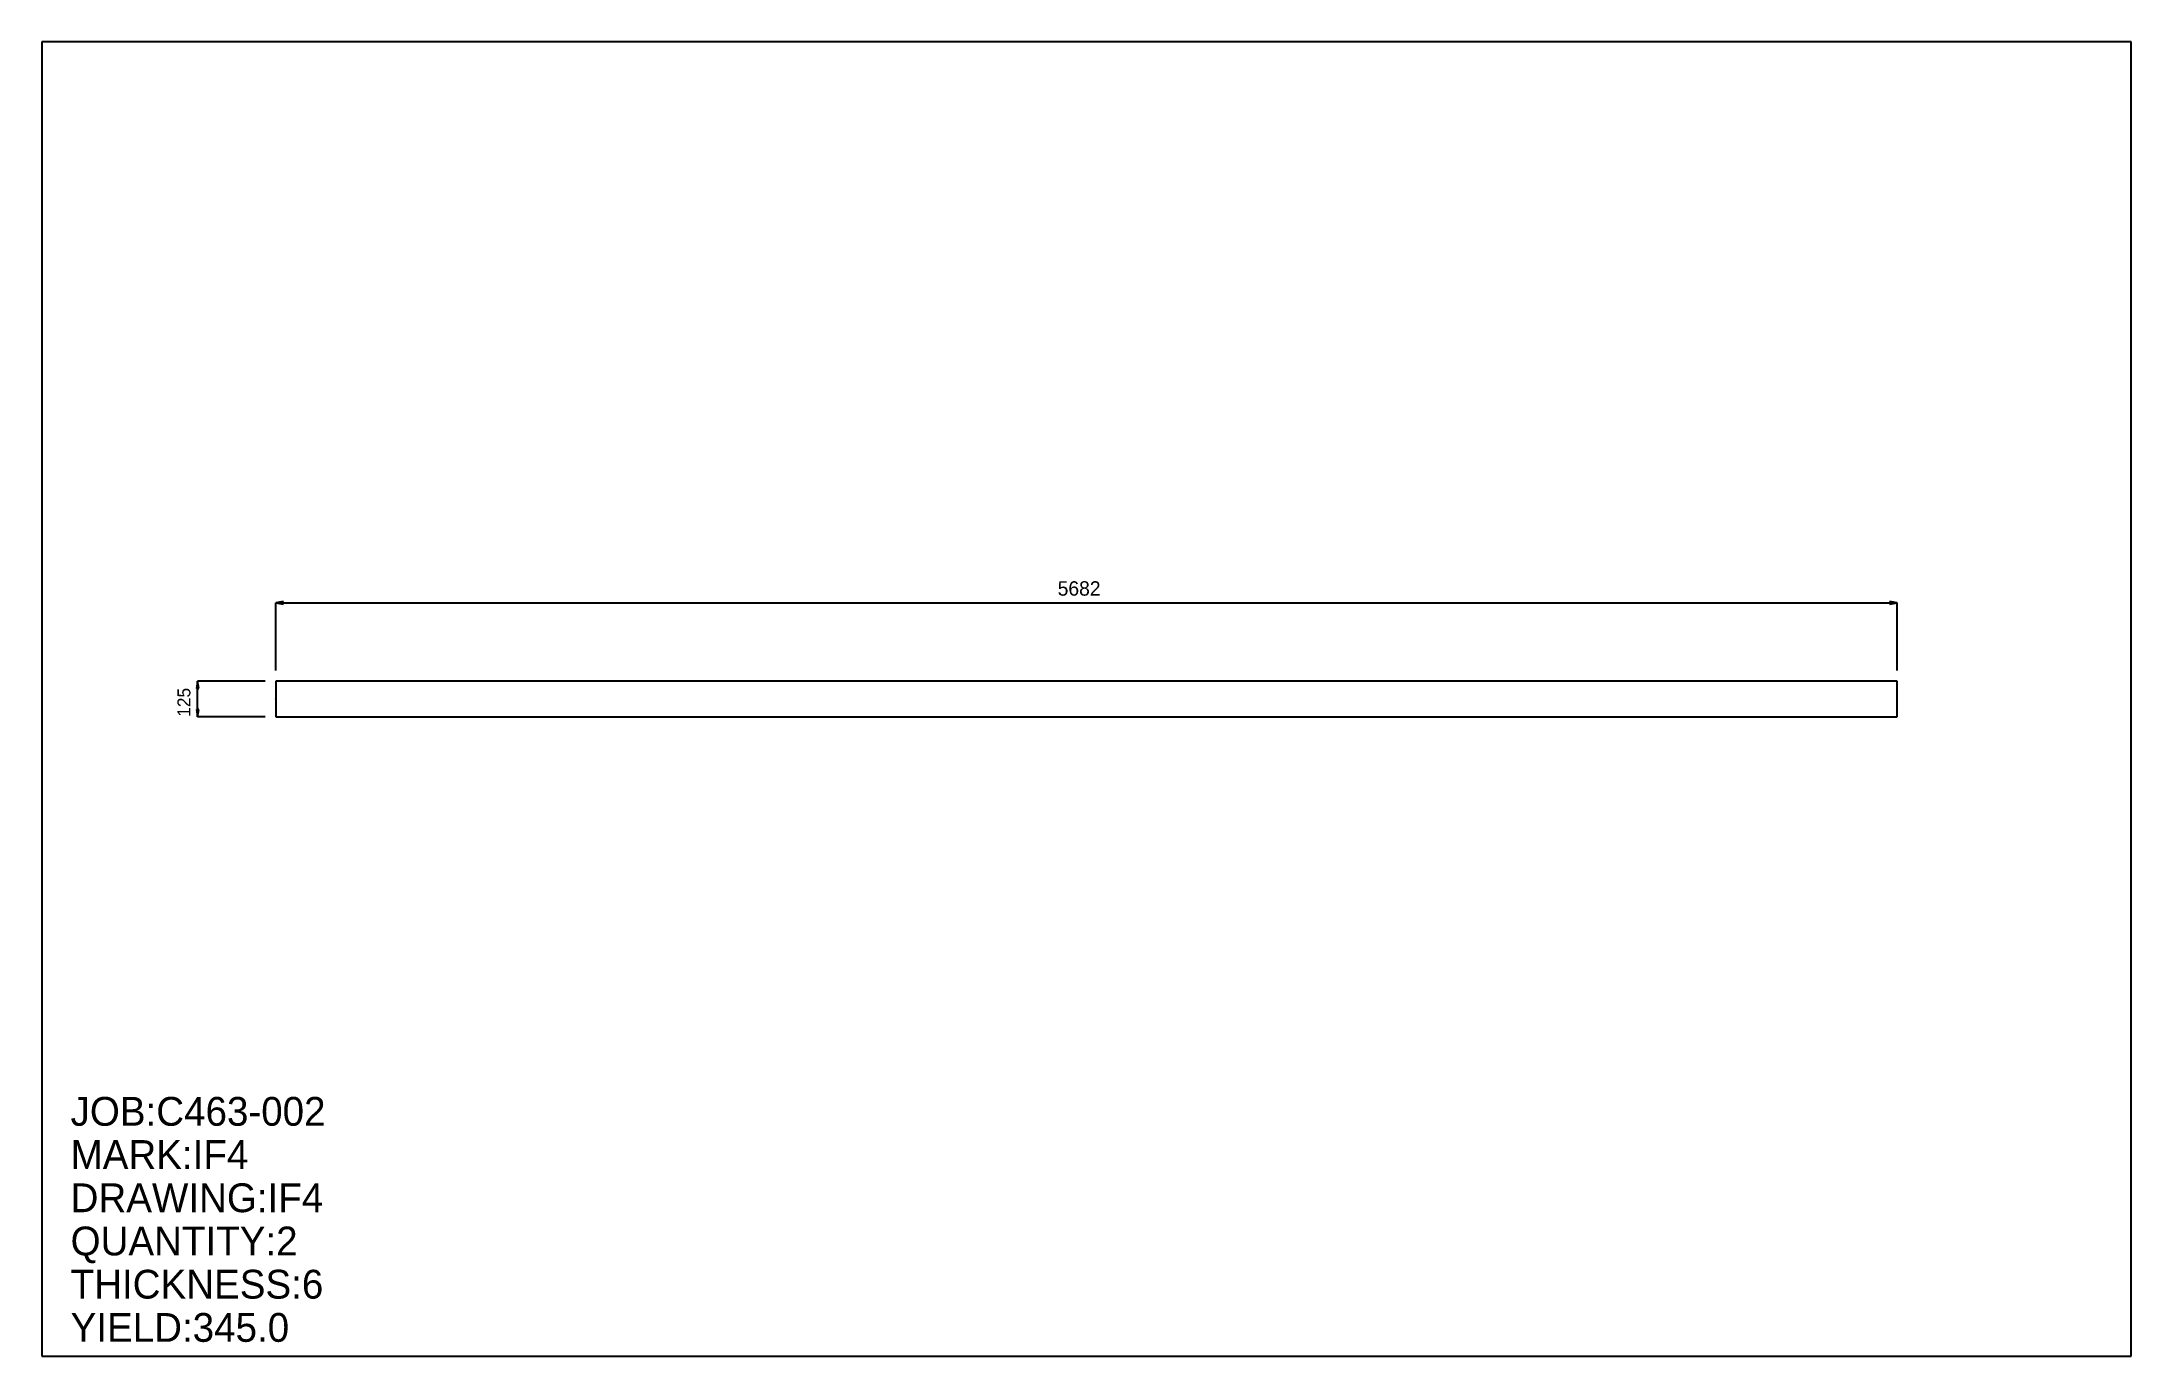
# Model space of a CAD drawing. Extents: x 0 to 7324, y 0 to 4609.
import ezdxf

# ---------------------------------------------------------------- set-up
doc = ezdxf.new("R2010")
doc.units = 0
doc.header["$LTSCALE"] = 0.125
for name, color, linetype in [('2', 7, 'CONTINUOUS'), ('3', 1, 'CONTINUOUS'), ('5', 7, 'CONTINUOUS'), ('6', 4, 'CONTINUOUS')]:
    doc.layers.add(name, color=color, linetype=linetype)

# ---------------------------------------------------------------- blocks, each defined once
blk = doc.blocks.new('ARROW')
at = {"layer": '2', "linetype": 'CONTINUOUS'}
for p, q in [((0, 0), (-1, 0.166667)), ((-1, 0.166667), (-1, -0.166667)), ((-1, -0.166667), (0, 0))]:
    blk.add_line(p, q, dxfattribs=at)
blk = doc.blocks.new('PLATE')
at = {"layer": '3', "linetype": 'CONTINUOUS'}
for p, q in [((0, 0), (0, -125)), ((5682.3818, 0), (0, 0)), ((5682.3818, -125), (5682.3818, 0)), ((0, -125), (5682.3818, -125))]:
    blk.add_line(p, q, dxfattribs=at)
at = {"layer": '5', "linetype": 'CONTINUOUS'}
for p, q in [((-0.1, -62.5), (0.1, -62.5)), ((0, -62.599998), (0, -62.400002))]:
    blk.add_line(p, q, dxfattribs=at)
blk.add_circle((0, -62.5), 0.1, dxfattribs=at)
at = {"layer": '6', "linetype": 'CONTINUOUS'}
for p, q in [((0, 37.882545), (0, 274.64847)), ((0, 274.59848), (5682.3818, 274.59848)), ((5682.3818, 37.882545), (5682.3818, 274.64847)), ((-37.882538, 0.000003), (-274.64844, 0.000021)), ((-274.59848, -124.99998), (-274.59845, 0.000021)), ((-37.882545, -125), (-274.64847, -124.99998))]:
    blk.add_line(p, q, dxfattribs=at)
at = {"layer": '6', "xscale": 25.25503, "yscale": 25.25503, "zscale": 25.25503}
for p, rotation in [((0, 274.59848), 180), ((-274.59845, 0.000021), 90), ((-274.59848, -124.99998), 270)]:
    blk.add_blockref('ARROW', p, dxfattribs=dict(at, rotation=rotation))
blk.add_blockref('ARROW', (5682.3818, 274.59848), dxfattribs=at)
at = {"layer": '5'}
blk.add_text('ZERO', height=0.015, dxfattribs=at).set_placement((0, -62.5))
at = {"layer": '6'}
blk.add_text('5682', height=50.51, dxfattribs=at).set_placement((2740.1709, 299.85352))
blk.add_text('125', height=45.455, rotation=90, dxfattribs=at).set_placement((-299.85352, -124.99998))

msp = doc.modelspace()

# ---------------------------------------------------------------- linework, layer by layer
at = {"layer": '5', "linetype": 'CONTINUOUS'}
for p, q in [((7323.9595, 4609.043), (0, 4609.043)), ((0, 4609.043), (0, 0)), ((7323.9595, 0), (7323.9595, 4609.043)), ((0, 0), (7323.9595, 0))]:
    msp.add_line(p, q, dxfattribs=at)

# ---------------------------------------------------------------- block references
at = {"layer": '2'}
msp.add_blockref('PLATE', (820.78882, 2367.0215), dxfattribs=at)

# ---------------------------------------------------------------- texts
at = {"layer": '5'}
for s, p in [('JOB:C463-002', (101.02012, 808.16089)), ('MARK:IF4', (101.02012, 656.63074)), ('DRAWING:IF4', (101.02012, 505.10059)), ('QUANTITY:2', (101.02012, 353.5704)), ('THICKNESS:6', (101.02012, 202.04024)), ('YIELD:345.0', (101.02012, 50.510059))]:
    msp.add_text(s, height=101.02, dxfattribs=at).set_placement(p)

doc.saveas('drawing.dxf')
